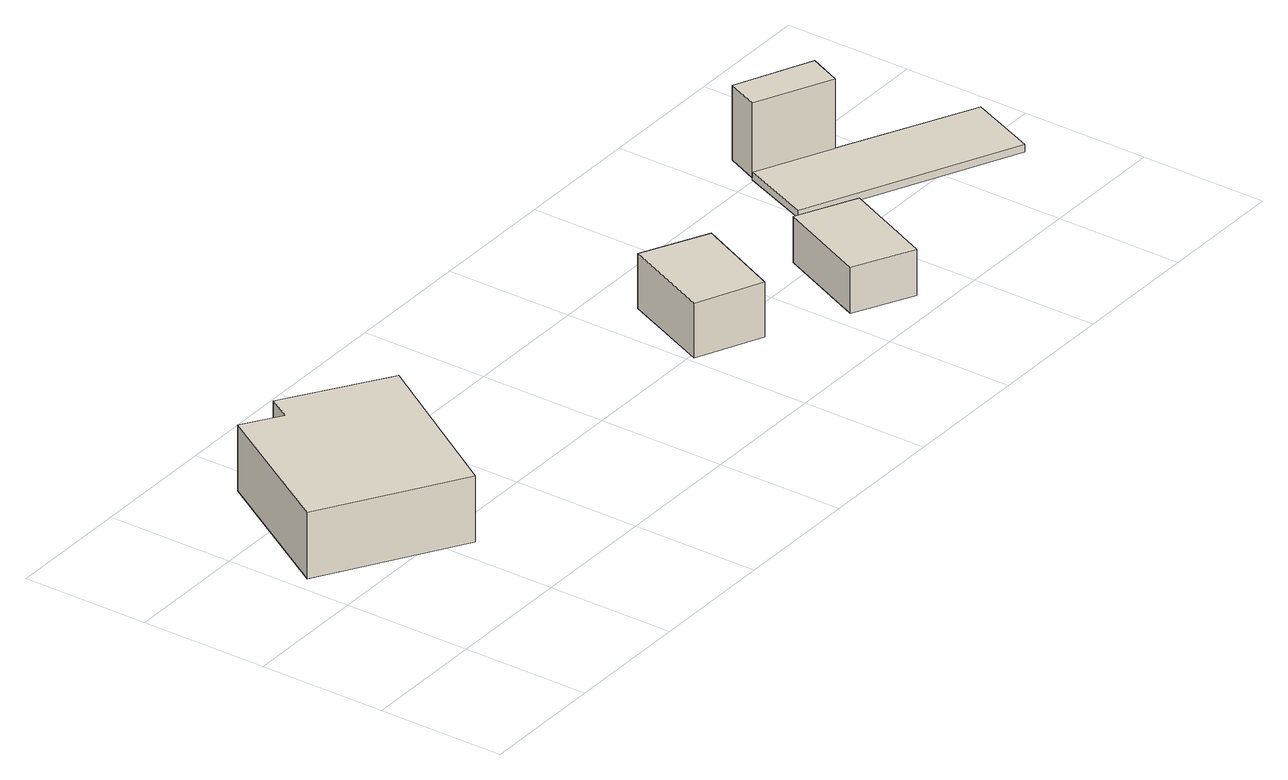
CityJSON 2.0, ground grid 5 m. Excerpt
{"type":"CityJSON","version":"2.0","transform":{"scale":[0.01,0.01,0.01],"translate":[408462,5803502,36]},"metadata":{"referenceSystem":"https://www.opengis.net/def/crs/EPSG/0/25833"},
"CityObjects":{
"building1":{"type":"Building","attributes":{"Gemeindeschluessel":"11000009","BezugspunktDach":"2200","function":"31001_2000","measuredHeight":2.66,"storeysAboveGround":1},"address":[{"country":"Germany","locality":"Berlin","thoroughfareNumber":"28 (5)","thoroughfareName":"Wernsdorfer Straße"}],"geometry":[{"type":"Solid","lod":"1","boundaries":[[[[0,1,2,3,4,5]],[[6,7,8,9,10,11]],[[6,11,5,4]],[[7,6,4,3]],[[8,7,3,2]],[[9,8,2,1]],[[10,9,1,0]],[[11,10,0,5]]]]}]},
"building2":{"type":"Building","attributes":{"Gemeindeschluessel":"11000009","BezugspunktDach":"2200","function":"31001_2000","measuredHeight":2.2,"storeysAboveGround":1},"address":[{"country":"Germany","locality":"Berlin","thoroughfareNumber":"28 (6)","thoroughfareName":"Wernsdorfer Straße"}],"geometry":[{"type":"Solid","lod":"1","boundaries":[[[[12,13,14,15]],[[16,17,18,19]],[[16,19,15,14]],[[17,16,14,13]],[[18,17,13,12]],[[19,18,12,15]]]]}]},
"building3":{"type":"Building","attributes":{"Gemeindeschluessel":"11000009","BezugspunktDach":"2200","function":"31001_2000","measuredHeight":1.86,"storeysAboveGround":1},"address":[{"country":"Germany","locality":"Berlin","thoroughfareNumber":"28 (7)","thoroughfareName":"Wernsdorfer Straße"}],"geometry":[{"type":"Solid","lod":"1","boundaries":[[[[20,21,22,23]],[[24,25,26,27]],[[24,27,23,22]],[[25,24,22,21]],[[26,25,21,20]],[[27,26,20,23]]]]}]},
"building4":{"type":"Building","attributes":{"Gemeindeschluessel":"11000009","BezugspunktDach":"2200","function":"51009_1610","measuredHeight":3,"storeysAboveGround":0},"address":[{"country":"Germany","locality":"Berlin"}],"geometry":[{"type":"Solid","lod":"1","boundaries":[[[[28,29,30,31]],[[32,33,34,35]],[[32,35,31,30]],[[33,32,30,29]],[[34,33,29,28]],[[35,34,28,31]]]]}]},
"building5":{"type":"Building","attributes":{"Gemeindeschluessel":"11000009","BezugspunktDach":"2200","function":"31001_1010","measuredHeight":0.306,"storeysAboveGround":1},"address":[{"country":"Germany","locality":"Berlin","thoroughfareNumber":"28 (3)","thoroughfareName":"Wernsdorfer Straße"}],"geometry":[{"type":"Solid","lod":"1","boundaries":[[[[36,37,38,39,40]],[[41,42,43,44,45]],[[41,45,40,39]],[[42,41,39,38]],[[43,42,38,37]],[[44,43,37,36]],[[45,44,36,40]]]]}]}
},
"vertices":[
[596,387,342],[984,987,342],[596,1240,342],[542,1151,342],[397,1246,342],[63,715,342],[397,1246,76],[542,1151,76],[596,1240,76],[984,987,76],[596,387,76],[63,715,76],
[2253,350,315],[2409,687,315],[2152,814,315],[1997,465,315],[2152,814,95],[2409,687,95],[2253,350,95],[1997,465,95],
[2765,75,291],[2926,432,291],[2696,546,291],[2535,190,291],[2696,546,105],[2926,432,105],[2765,75,105],[2535,190,105],
[3298,799,456],[3355,928,456],[3058,1062,456],[3002,939,456],[3058,1062,156],[3355,928,156],[3298,799,156],[3002,939,156],
[3695,283,179],[3809,551,179],[3298,799,179],[3002,939,179],[2888,663,179],[3002,939,148],[3298,799,148],[3809,551,148],[3695,283,148],[2888,663,148]
]}
